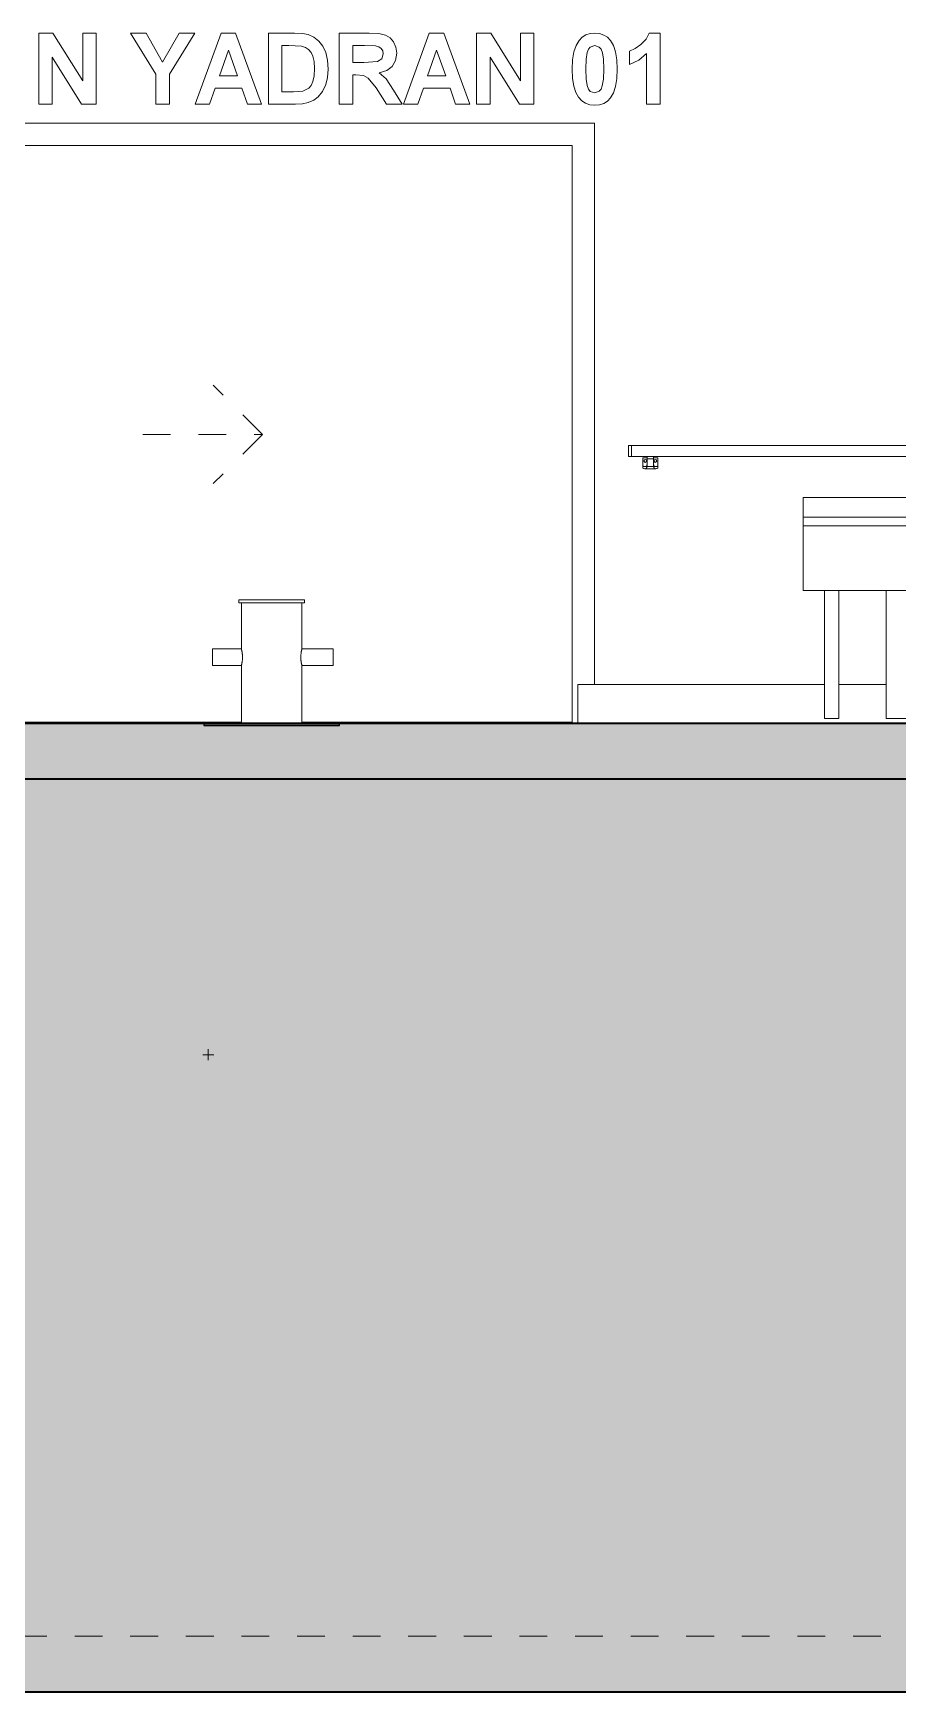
# Model space of a CAD drawing. Header units: metres. Extents: x -3 to 137, y -7 to 15.
# Drawn here: x 77.56 to 80.67, y -3.49 to 2.48 of the extents above; entities that cross this region are included whole.
import ezdxf

# ---------------------------------------------------------------- set-up
doc = ezdxf.new("R2010")
doc.units = ezdxf.units.M
doc.linetypes.add('Centre', pattern=[0.03175, 0.00635, -0.00475, 0.0159, -0.00475])
doc.linetypes.add('Trazo', pattern=[0.00635, 0.003175, -0.003175])
for name, color, linetype, lineweight in [('A-DOOR', 7, 'Continuous', 9), ('A-DOOR-FRAM', 7, 'Continuous', 9), ('A-FLOR', 7, 'Continuous', 9), ('A-FLOR-HRAL', 7, 'Continuous', 9), ('A-FLOR-LEVL', 7, 'Continuous', 9), ('A-FLOR-PATT', 7, 'Continuous', 35), ('A-GENM', 7, 'Continuous', 9), ('A-WALL', 7, 'Continuous', 9), ('A-WALL-PATT', 7, 'Continuous', 9), ('I-WALL', 7, 'Continuous', 9), ('P-PIPE-CNTR', 7, 'Continuous', 9), ('P-SANR-FIXT', 7, 'Continuous', 9)]:
    doc.layers.add(name, color=color, linetype=linetype, lineweight=lineweight)

# ---------------------------------------------------------------- blocks, each defined once
blk = doc.blocks.new('Basic Wall _ Tabique exterior_Estructura Lamina Metalica - ___-2469500-Elevation 5 - a')
at = {"layer": 'A-WALL'}
for p, q in [((3.3288, 0), (3.3288, 0.14)), ((4.2157, 0.14), (3.3288, 0.14)), ((4.4385, 0.14), (4.2676, 0.14))]:
    blk.add_line(p, q, dxfattribs=at)
blk = doc.blocks.new('Puerta corredera simple con guía deslizante - 1200 x 2700mm-2595036-Elevation 5 - a')
at = {"layer": 'A-DOOR', "linetype": 'Trazo'}
for p, q in [((2.1938, 1.04), (2.017, 1.2168)), ((1.7638, 1.04), (2.1938, 1.04)), ((2.1938, 1.04), (2.017, 0.8632))]:
    blk.add_line(p, q, dxfattribs=at)
at = {"layer": 'A-DOOR'}
for p, q in [((1.0356, 0.005), (1, 0.005)), ((2.1184, 0.005), (1.1557, 0.005)), ((3.3088, 0.005), (2.3363, 0.005))]:
    blk.add_line(p, q, dxfattribs=at)
at = {"layer": 'A-DOOR-FRAM'}
for p, q in [((3.3888, 2.16), (0.5688, 2.16)), ((0.5688, 2.16), (0.5688, 0.14)), ((3.3888, 0.14), (3.3888, 2.16)), ((0.6488, 0.05), (0.6488, 2.08)), ((0.6488, 2.08), (3.3088, 2.08)), ((3.3088, 0), (3.3088, 2.08))]:
    blk.add_line(p, q, dxfattribs=at)
blk = doc.blocks.new('Bolardo - Bolardo-V141-Elevation 5 - a')
at = {"layer": 'A-GENM', "color": 8, "true_color": 0x808080}
for p, q in [((2.1093, 0.4442), (2.1093, 0.4342)), ((2.1093, 0.4442), (2.2273, 0.4442)), ((2.2273, 0.4342), (2.1093, 0.4342)), ((2.1183, 0.4342), (2.1183, 0.2682)), ((2.2273, 0.4442), (2.3453, 0.4442)), ((2.3453, 0.4342), (2.2273, 0.4342)), ((2.3363, 0.2682), (2.3363, 0.4342)), ((2.3453, 0.4342), (2.3453, 0.4442)), ((2.1183, 0.2683), (2.0142, 0.2683)), ((2.0142, 0.2383), (2.0142, 0.2683)), ((2.4484, 0.2683), (2.3363, 0.2683)), ((2.4484, 0.2683), (2.4484, 0.2383)), ((2.0142, 0.2083), (2.0142, 0.2383)), ((2.0142, 0.2083), (2.1183, 0.2083)), ((2.1183, 0.2083), (2.1183, 0)), ((2.3363, 0.2083), (2.4484, 0.2083)), ((2.3363, 0), (2.3363, 0.2083)), ((2.4484, 0.2383), (2.4484, 0.2083))]:
    blk.add_line(p, q, dxfattribs=at)
at = {"layer": 'A-GENM', "lineweight": 25}
for p, q in [((2.4718, -0.0028), (1.9828, -0.0028)), ((1.9828, -0.0028), (1.9828, -0.0078)), ((1.9828, -0.0078), (2.4718, -0.0078)), ((2.4718, -0.0078), (2.4718, -0.0028))]:
    blk.add_line(p, q, dxfattribs=at)
at = {"layer": 'A-GENM', "color": 8, "true_color": 0x808080}
for points, knots in [([(2.1225, 0.2383), (2.1225, 0.24), (2.1224, 0.2435), (2.1221, 0.2478), (2.1218, 0.251), (2.1215, 0.2533), (2.1211, 0.2555), (2.1208, 0.2576), (2.1204, 0.2595), (2.12, 0.2613), (2.1197, 0.2628), (2.1193, 0.2642), (2.1191, 0.2655), (2.1187, 0.2668), (2.1184, 0.2679), (2.1183, 0.2683), (2.1183, 0.2683)], [0, 0, 0, 0, 0.0555556, 0.1111111, 0.1388889, 0.1666667, 0.1944444, 0.2222222, 0.25, 0.2777778, 0.3055556, 0.3333333, 0.3611111, 0.3888889, 0.4444444, 0.5, 0.5, 0.5, 0.5]), ([(2.3321, 0.2383), (2.3321, 0.2401), (2.3322, 0.2436), (2.3326, 0.2486), (2.3331, 0.2525), (2.3335, 0.2555), (2.3339, 0.2576), (2.3342, 0.2595), (2.3346, 0.2613), (2.335, 0.2629), (2.3353, 0.2643), (2.3356, 0.2654), (2.3358, 0.2665), (2.336, 0.2673), (2.3362, 0.2679), (2.3363, 0.2682), (2.3363, 0.2682), (2.3363, 0.2682)], [0, 0, 0, 0, 0.0555556, 0.1111111, 0.1666667, 0.1944444, 0.2222222, 0.25, 0.2777778, 0.3055556, 0.3333333, 0.3611111, 0.3888889, 0.4166667, 0.4444444, 0.4791667, 0.4999478, 0.4999478, 0.4999478, 0.4999478]), ([(2.3363, 0.2682), (2.3363, 0.2682), (2.3363, 0.2682), (2.3363, 0.268), (2.3362, 0.2678), (2.3362, 0.2678)], [0.49994877, 0.49994877, 0.49994877, 0.49994877, 0.51388889, 0.54861111, 0.55555556, 0.55555556, 0.55555556, 0.55555556]), ([(2.1225, 0.2383), (2.1225, 0.2364), (2.1224, 0.2329), (2.1221, 0.2279), (2.1216, 0.224), (2.1211, 0.221), (2.1208, 0.2189), (2.1204, 0.217), (2.12, 0.2153), (2.1197, 0.2137), (2.1194, 0.2123), (2.1191, 0.2111), (2.1188, 0.2101), (2.1186, 0.2092), (2.1184, 0.2086), (2.1183, 0.2083), (2.1183, 0.2083), (2.1183, 0.2083)], [0, 0, 0, 0, 0.0555556, 0.1111111, 0.1666667, 0.1944444, 0.2222222, 0.25, 0.2777778, 0.3055556, 0.3333333, 0.3611111, 0.3888889, 0.4166667, 0.4444444, 0.4791667, 0.4999478, 0.4999478, 0.4999478, 0.4999478]), ([(2.1183, 0.2083), (2.1183, 0.2083), (2.1183, 0.2083), (2.1184, 0.2085), (2.1184, 0.2087), (2.1184, 0.2087)], [0.49994877, 0.49994877, 0.49994877, 0.49994877, 0.51388889, 0.54861111, 0.55555556, 0.55555556, 0.55555556, 0.55555556]), ([(2.3321, 0.2383), (2.3321, 0.2365), (2.3322, 0.233), (2.3325, 0.2288), (2.3329, 0.2255), (2.3332, 0.2232), (2.3335, 0.221), (2.3339, 0.2189), (2.3342, 0.217), (2.3346, 0.2153), (2.335, 0.2137), (2.3353, 0.2123), (2.3356, 0.211), (2.3359, 0.2097), (2.3362, 0.2086), (2.3363, 0.2083), (2.3363, 0.2083)], [0, 0, 0, 0, 0.0555556, 0.1111111, 0.1388889, 0.1666667, 0.1944444, 0.2222222, 0.25, 0.2777778, 0.3055556, 0.3333333, 0.3611111, 0.3888889, 0.4444444, 0.5, 0.5, 0.5, 0.5])]:
    blk.add_open_spline(points, degree=3, knots=knots, dxfattribs=at)
for points in [[(2.1183, 0.2683), (2.1183, 0.2683), (2.1184, 0.2681), (2.1184, 0.2678)], [(2.3363, 0.2083), (2.3363, 0.2083), (2.3363, 0.2084), (2.3362, 0.2087)]]:
    blk.add_open_spline(points, degree=3, dxfattribs=at)
blk = doc.blocks.new('Handrail Type - Escort_Flat_Endcap-V147-Elevation 5 - a')
at = {"layer": 'A-FLOR-HRAL'}
for p, q in [((3.5213, 1), (3.5113, 1)), ((3.5113, 1), (3.5113, 0.98)), ((3.5113, 0.98), (3.5113, 0.96)), ((3.5113, 0.96), (3.5213, 0.96)), ((3.5213, 0.98), (3.5213, 1)), ((3.5213, 0.96), (3.5213, 0.98))]:
    blk.add_line(p, q, dxfattribs=at)
blk = doc.blocks.new('Handrail Type - Handrail_Internal_-2694641-Elevation 5 - a')
at = {"layer": 'A-FLOR-HRAL'}
for p, q in [((10.4601, 1), (3.5213, 1)), ((3.5213, 1), (3.5213, 0.98)), ((3.5213, 0.98), (3.5213, 0.96)), ((3.5213, 0.96), (10.4601, 0.96))]:
    blk.add_line(p, q, dxfattribs=at)
blk = doc.blocks.new('Gerflor-Aluminium_Brackets-Escort_Wall_Mounted-55mm - Escort_Wall_Mounted_Bracket_55mm-V146-Elevation 5 - a')
at = {"layer": 'A-FLOR-HRAL'}
for p, q in [((-0.5621, 0.956), (-0.5786, 0.956)), ((-0.5786, 0.956), (-0.5786, 0.9515)), ((-0.5624, 0.9527), (-0.5625, 0.96)), ((-0.5622, 0.96), (-0.5621, 0.96)), ((-0.5621, 0.96), (-0.5401, 0.96)), ((-0.5621, 0.96), (-0.5621, 0.9527)), ((-0.5401, 0.96), (-0.54, 0.96)), ((-0.5401, 0.9527), (-0.5401, 0.96)), ((-0.5236, 0.956), (-0.5401, 0.956)), ((-0.5397, 0.96), (-0.5398, 0.9527)), ((-0.5236, 0.9515), (-0.5236, 0.956)), ((-0.5786, 0.9313), (-0.5786, 0.9515)), ((-0.5786, 0.9191), (-0.5786, 0.9313)), ((-0.5752, 0.9251), (-0.5656, 0.9251)), ((-0.5702, 0.9166), (-0.532, 0.9166)), ((-0.5629, 0.9241), (-0.5393, 0.9241)), ((-0.5624, 0.9451), (-0.5624, 0.9527)), ((-0.5621, 0.9527), (-0.5401, 0.9527)), ((-0.5621, 0.9527), (-0.5621, 0.9446)), ((-0.5401, 0.9446), (-0.5401, 0.9527)), ((-0.5398, 0.9527), (-0.5398, 0.9451)), ((-0.5366, 0.9251), (-0.527, 0.9251)), ((-0.5236, 0.9515), (-0.5236, 0.9313)), ((-0.5236, 0.9313), (-0.5236, 0.9191))]:
    blk.add_line(p, q, dxfattribs=at)
for centre in [(-0.5691, 0.9445), (-0.5331, 0.9445)]:
    blk.add_circle(centre, 0.005, dxfattribs=at)
for points, knots in [([(-0.5786, 0.9313), (-0.5786, 0.9308), (-0.5785, 0.9298), (-0.5783, 0.9287), (-0.578, 0.9279), (-0.5778, 0.9273), (-0.5775, 0.9268), (-0.5772, 0.9263), (-0.5769, 0.9259), (-0.5766, 0.9257), (-0.5765, 0.9256), (-0.576, 0.9253), (-0.5756, 0.9251), (-0.5752, 0.9251)], [0, 0, 0, 0, 0.142857, 0.285714, 0.357143, 0.428571, 0.5, 0.571429, 0.678571, 0.705357, 0.732143, 0.785714, 1, 1, 1, 1]), ([(-0.5656, 0.9251), (-0.5649, 0.9251), (-0.5637, 0.9264), (-0.5628, 0.9317), (-0.5625, 0.9384), (-0.5624, 0.9429), (-0.5624, 0.9451)], [0, 0, 0, 0, 0.285714, 0.571429, 0.785714, 1, 1, 1, 1]), ([(-0.5398, 0.9451), (-0.5398, 0.9421), (-0.5397, 0.9376), (-0.5394, 0.9325), (-0.5389, 0.9282), (-0.5379, 0.9256), (-0.5369, 0.9251), (-0.5366, 0.9251)], [0, 0, 0, 0, 0.285714, 0.428571, 0.571429, 0.857143, 1, 1, 1, 1]), ([(-0.527, 0.9251), (-0.5268, 0.9251), (-0.5263, 0.9252), (-0.5257, 0.9256), (-0.5253, 0.926), (-0.525, 0.9264), (-0.5247, 0.9268), (-0.5244, 0.9273), (-0.5242, 0.9279), (-0.5239, 0.9287), (-0.5237, 0.9298), (-0.5236, 0.9308), (-0.5236, 0.9313)], [0, 0, 0, 0, 0.142857, 0.285714, 0.357143, 0.428571, 0.5, 0.571429, 0.642857, 0.714286, 0.857143, 1, 1, 1, 1])]:
    blk.add_open_spline(points, degree=3, knots=knots, dxfattribs=at)
for points in [[(-0.5629, 0.9241), (-0.5633, 0.922), (-0.5646, 0.9188), (-0.5679, 0.9165), (-0.5726, 0.9166), (-0.5765, 0.9181), (-0.5786, 0.9191)], [(-0.5621, 0.9446), (-0.5621, 0.9426), (-0.5621, 0.9385), (-0.5622, 0.9329), (-0.5624, 0.9279), (-0.5627, 0.9252), (-0.5629, 0.9241)], [(-0.5393, 0.9241), (-0.5395, 0.9252), (-0.5398, 0.9279), (-0.54, 0.9329), (-0.5401, 0.9385), (-0.5401, 0.9426), (-0.5401, 0.9446)], [(-0.5236, 0.9191), (-0.5257, 0.9181), (-0.5296, 0.9166), (-0.5343, 0.9165), (-0.5376, 0.9188), (-0.5389, 0.922), (-0.5393, 0.9241)]]:
    blk.add_open_spline(points, degree=3, dxfattribs=at)
blk = doc.blocks.new('M_RVR_Caja Carga Petroleo - M_RVR_Caja Carga Petroleo-2707220-Elevation 5 - a')
at = {"layer": 'P-SANR-FIXT', "color": 8, "lineweight": 18, "true_color": 0x808080}
for p, q in [((4.1396, 0.7426), (4.1396, 0.8136)), ((4.1396, 0.8136), (4.8877, 0.8136)), ((4.8877, 0.8136), (4.8877, 0.7426)), ((4.8877, 0.8088), (4.8892, 0.8088)), ((4.8892, 0.7388), (4.8892, 0.8088)), ((4.4043, 0.7426), (4.1396, 0.7426)), ((4.1396, 0.7108), (4.1396, 0.7426)), ((4.1396, 0.7426), (4.4043, 0.7426)), ((4.4144, 0.7426), (4.4043, 0.7426)), ((4.4043, 0.7426), (4.4144, 0.7426)), ((4.6087, 0.7426), (4.4144, 0.7426)), ((4.4144, 0.7426), (4.6087, 0.7426)), ((4.6187, 0.7426), (4.6087, 0.7426)), ((4.6087, 0.7426), (4.6187, 0.7426)), ((4.8877, 0.7426), (4.6187, 0.7426)), ((4.6187, 0.7426), (4.8877, 0.7426)), ((4.8877, 0.7426), (4.8877, 0.7108)), ((4.8892, 0.7388), (4.8877, 0.7388)), ((4.8892, 0.4838), (4.8892, 0.7388)), ((4.1396, 0.4838), (4.1396, 0.7108)), ((4.8877, 0.7108), (4.1396, 0.7108)), ((4.1396, 0.4838), (4.1396, 0.4788)), ((4.1396, 0.4788), (4.8892, 0.4788)), ((4.2157, 0.4788), (4.2157, 0.018)), ((4.2678, 0.018), (4.2678, 0.4788)), ((4.4385, 0.4788), (4.4385, 0.018)), ((4.5213, 0.018), (4.5213, 0.4788)), ((4.9162, 0.5184), (4.8892, 0.5184)), ((4.8892, 0.4884), (4.9162, 0.4884)), ((4.8892, 0.4838), (4.8892, 0.4788)), ((4.9139, 0.5184), (4.9109, 0.5184)), ((4.9109, 0.4884), (4.9139, 0.4884)), ((4.9162, 0.5157), (4.9139, 0.5157)), ((4.9139, 0.491), (4.9162, 0.491)), ((4.9312, 0.5207), (4.9162, 0.5207)), ((4.9162, 0.486), (4.9162, 0.5207)), ((4.9162, 0.486), (4.9312, 0.486)), ((4.9193, 0.5271), (4.9193, 0.5182)), ((4.9293, 0.5271), (4.9193, 0.5271)), ((4.92, 0.5271), (4.9193, 0.5271)), ((4.9204, 0.5287), (4.9204, 0.524)), ((4.9283, 0.5287), (4.9204, 0.5287)), ((4.9204, 0.5287), (4.9218, 0.5287)), ((4.9283, 0.5287), (4.9204, 0.5287)), ((4.9204, 0.5271), (4.9204, 0.5287)), ((4.9204, 0.524), (4.9204, 0.5287)), ((4.9204, 0.524), (4.9283, 0.524)), ((4.9269, 0.5287), (4.9283, 0.5287)), ((4.9283, 0.524), (4.9283, 0.5287)), ((4.9283, 0.5287), (4.9283, 0.5271)), ((4.9283, 0.524), (4.9283, 0.5287)), ((4.9293, 0.5271), (4.9287, 0.5271)), ((4.9293, 0.5182), (4.9293, 0.5271)), ((4.9312, 0.486), (4.9312, 0.5207)), ((4.9343, 0.5157), (4.9312, 0.5157)), ((4.9312, 0.491), (4.9343, 0.491)), ((4.9368, 0.5184), (4.9343, 0.5184)), ((4.9343, 0.5167), (4.9343, 0.5184)), ((4.9343, 0.4884), (4.9343, 0.5184)), ((4.9343, 0.5149), (4.9343, 0.5157)), ((4.9343, 0.491), (4.9343, 0.4919)), ((4.9343, 0.4884), (4.9343, 0.49)), ((4.9343, 0.4884), (4.9368, 0.4884)), ((4.9368, 0.514), (4.9368, 0.5184)), ((4.9368, 0.4884), (4.9368, 0.5184)), ((4.9368, 0.4884), (4.9368, 0.4928)), ((4.2157, 0.018), (4.2678, 0.018)), ((4.4385, 0.018), (4.5213, 0.018))]:
    blk.add_line(p, q, dxfattribs=at)

msp = doc.modelspace()

# ---------------------------------------------------------------- hatches: boundary and pattern name
at = {"layer": 'A-FLOR-PATT', "lineweight": 9, "true_color": 0x9a9a9a}
msp.add_hatch(color=253, dxfattribs=at).paths.add_polyline_path([(94.2131, -0.2), (94.2131, 0), (70.1694, 0), (70.1694, -0.2), (94.133, -0.2)])
at = {"layer": 'A-WALL-PATT', "true_color": 0x9a9a9a}
msp.add_hatch(color=253, dxfattribs=at).paths.add_polyline_path([(70.3894, -3.4853), (93.9931, -3.4853), (93.9931, 0), (70.3894, 0), (70.3894, -2.9799)])

# ---------------------------------------------------------------- linework, layer by layer
at = {"layer": 'A-FLOR', "lineweight": 35}
for p, q in [((94.2131, 0), (77.3187, 0)), ((70.3894, -0.2), (93.9931, -0.2))]:
    msp.add_line(p, q, dxfattribs=at)
at = {"layer": 'A-FLOR-LEVL', "color": 253, "linetype": 'Centre', "true_color": 0xaaaaaa}
for p, q in [((64.6698, 0), (99.8139, 0)), ((99.8139, -3.2853), (64.6698, -3.2853))]:
    msp.add_line(p, q, dxfattribs=at)
at = {"layer": 'A-GENM', "color": 8, "true_color": 0x808080}
for p, q in [((77.6356, 2.4841), (77.5847, 2.4841)), ((77.5847, 2.4841), (77.5847, 2.2291)), ((77.7426, 2.3124), (77.6356, 2.4841)), ((77.7911, 2.4841), (77.7426, 2.4841)), ((77.7426, 2.4841), (77.7426, 2.3124)), ((77.7911, 2.2291), (77.7911, 2.4841)), ((77.9709, 2.4841), (77.9146, 2.4841)), ((77.9146, 2.4841), (78.0057, 2.3364)), ((78.0299, 2.3794), (77.9709, 2.4841)), ((78.089, 2.4841), (78.0299, 2.3794)), ((78.0543, 2.336), (78.1454, 2.4841)), ((78.1454, 2.4841), (78.089, 2.4841)), ((78.2404, 2.4841), (78.1474, 2.2291)), ((78.2923, 2.4841), (78.2404, 2.4841)), ((78.3863, 2.2291), (78.2923, 2.4841)), ((78.4106, 2.4841), (78.4106, 2.2291)), ((78.505, 2.4841), (78.4106, 2.4841)), ((78.5332, 2.4829), (78.505, 2.4841)), ((78.5537, 2.4792), (78.5332, 2.4829)), ((78.5746, 2.47), (78.5537, 2.4792)), ((78.5923, 2.4557), (78.5746, 2.47)), ((78.6065, 2.437), (78.5923, 2.4557)), ((78.7729, 2.4841), (78.6656, 2.4841)), ((78.6656, 2.4841), (78.6656, 2.2291)), ((78.8079, 2.4824), (78.7729, 2.4841)), ((78.8318, 2.4772), (78.8079, 2.4824)), ((78.8483, 2.4676), (78.8318, 2.4772)), ((78.8611, 2.4527), (78.8483, 2.4676)), ((78.8694, 2.4337), (78.8611, 2.4527)), ((78.9894, 2.4841), (78.8964, 2.2291)), ((79.0413, 2.4841), (78.9894, 2.4841)), ((79.1353, 2.2291), (79.0413, 2.4841)), ((79.2105, 2.4841), (79.1596, 2.4841)), ((79.1596, 2.4841), (79.1596, 2.2291)), ((79.3175, 2.3124), (79.2105, 2.4841)), ((79.3661, 2.4841), (79.3175, 2.4841)), ((79.3175, 2.4841), (79.3175, 2.3124)), ((79.3661, 2.2291), (79.3661, 2.4841)), ((79.5282, 2.4582), (79.5175, 2.4399)), ((79.5393, 2.4695), (79.5282, 2.4582)), ((79.5524, 2.4776), (79.5393, 2.4695)), ((79.5676, 2.4825), (79.5524, 2.4776)), ((79.5847, 2.4841), (79.5676, 2.4825)), ((79.6018, 2.4825), (79.5847, 2.4841)), ((79.617, 2.4775), (79.6018, 2.4825)), ((79.6301, 2.4693), (79.617, 2.4775)), ((79.6413, 2.4578), (79.6301, 2.4693)), ((79.652, 2.4397), (79.6413, 2.4578)), ((79.7692, 2.4622), (79.7507, 2.4432)), ((79.7808, 2.4841), (79.7692, 2.4622)), ((79.8195, 2.4841), (79.7808, 2.4841)), ((79.8195, 2.2291), (79.8195, 2.4841)), ((77.6332, 2.2291), (77.6332, 2.3982)), ((77.6332, 2.3982), (77.7386, 2.2291)), ((78.2345, 2.3303), (78.2669, 2.4234)), ((78.2669, 2.4234), (78.2997, 2.3303)), ((78.4592, 2.4396), (78.4841, 2.4396)), ((78.4592, 2.2736), (78.4592, 2.4396)), ((78.4841, 2.4396), (78.5296, 2.4372)), ((78.5296, 2.4372), (78.5438, 2.4327)), ((78.5438, 2.4327), (78.5552, 2.4254)), ((78.5552, 2.4254), (78.5642, 2.415)), ((78.5642, 2.415), (78.5709, 2.4011)), ((78.5709, 2.4011), (78.5752, 2.3822)), ((78.6168, 2.4144), (78.6065, 2.437)), ((78.6231, 2.3871), (78.6168, 2.4144)), ((78.7142, 2.3789), (78.7142, 2.4396)), ((78.7142, 2.4396), (78.7565, 2.4396)), ((78.7565, 2.4396), (78.796, 2.4388)), ((78.796, 2.4388), (78.8076, 2.4354)), ((78.8181, 2.3919), (78.8029, 2.3818)), ((78.8076, 2.4354), (78.8163, 2.4294)), ((78.8163, 2.4294), (78.8217, 2.4208)), ((78.8235, 2.4098), (78.8181, 2.3919)), ((78.8217, 2.4208), (78.8235, 2.4098)), ((78.8682, 2.3859), (78.8721, 2.4123)), ((78.8721, 2.4123), (78.8694, 2.4337)), ((78.9835, 2.3303), (79.0159, 2.4234)), ((79.0159, 2.4234), (79.0487, 2.3303)), ((79.2082, 2.2291), (79.2082, 2.3982)), ((79.2082, 2.3982), (79.3136, 2.2291)), ((79.5052, 2.3883), (79.5037, 2.355)), ((79.5098, 2.4166), (79.5052, 2.3883)), ((79.5175, 2.4399), (79.5098, 2.4166)), ((79.5523, 2.3545), (79.5536, 2.3909)), ((79.5536, 2.3909), (79.5575, 2.415)), ((79.5575, 2.415), (79.5622, 2.4268)), ((79.5622, 2.4268), (79.5685, 2.4342)), ((79.5685, 2.4342), (79.5847, 2.4396)), ((79.5847, 2.4396), (79.6008, 2.4342)), ((79.6008, 2.4342), (79.6072, 2.4262)), ((79.6072, 2.4262), (79.6125, 2.4129)), ((79.6125, 2.4129), (79.6159, 2.3904)), ((79.6159, 2.3904), (79.6171, 2.3545)), ((79.6596, 2.4164), (79.652, 2.4397)), ((79.6641, 2.388), (79.6596, 2.4164)), ((79.6657, 2.3545), (79.6641, 2.388)), ((79.7297, 2.4284), (79.7102, 2.4193)), ((79.7102, 2.4193), (79.7102, 2.3708)), ((79.7507, 2.4432), (79.7297, 2.4284)), ((79.7429, 2.3875), (79.7709, 2.4114)), ((79.7709, 2.4114), (79.7709, 2.2291)), ((78.0057, 2.3364), (78.0057, 2.2291)), ((78.0543, 2.2291), (78.0543, 2.336)), ((78.2997, 2.3303), (78.2345, 2.3303)), ((78.5752, 2.3305), (78.5709, 2.3106)), ((78.5752, 2.3822), (78.5766, 2.3565)), ((78.5766, 2.3565), (78.5752, 2.3305)), ((78.6252, 2.3541), (78.6231, 2.3871)), ((78.6232, 2.3248), (78.6252, 2.3541)), ((78.7543, 2.3789), (78.7142, 2.3789)), ((78.7142, 2.2291), (78.7142, 2.3343)), ((78.7142, 2.3343), (78.7254, 2.3343)), ((78.7254, 2.3343), (78.7531, 2.3317)), ((78.7531, 2.3317), (78.7697, 2.3219)), ((78.8029, 2.3818), (78.7543, 2.3789)), ((78.8086, 2.341), (78.8364, 2.3493)), ((78.8341, 2.3197), (78.8086, 2.341)), ((78.8364, 2.3493), (78.8562, 2.3646)), ((78.8562, 2.3646), (78.8682, 2.3859)), ((79.0487, 2.3303), (78.9835, 2.3303)), ((79.5037, 2.355), (79.5051, 2.3213)), ((79.5535, 2.3186), (79.5523, 2.3545)), ((79.6171, 2.3545), (79.6158, 2.3181)), ((79.6641, 2.321), (79.6657, 2.3545)), ((79.7102, 2.3708), (79.7429, 2.3875)), ((78.1992, 2.2291), (78.219, 2.2857)), ((78.219, 2.2857), (78.3153, 2.2857)), ((78.3153, 2.2857), (78.3352, 2.2291)), ((78.5005, 2.2736), (78.4592, 2.2736)), ((78.5341, 2.276), (78.5005, 2.2736)), ((78.5564, 2.2864), (78.5341, 2.276)), ((78.5645, 2.2961), (78.5564, 2.2864)), ((78.5709, 2.3106), (78.5645, 2.2961)), ((78.5899, 2.2548), (78.6056, 2.2747)), ((78.6056, 2.2747), (78.6173, 2.2998)), ((78.6173, 2.2998), (78.6232, 2.3248)), ((78.7697, 2.3219), (78.7987, 2.2873)), ((78.7987, 2.2873), (78.8356, 2.2291)), ((78.8612, 2.2785), (78.8341, 2.3197)), ((78.8924, 2.2291), (78.8612, 2.2785)), ((78.9482, 2.2291), (78.968, 2.2857)), ((78.968, 2.2857), (79.0643, 2.2857)), ((79.0643, 2.2857), (79.0842, 2.2291)), ((79.5051, 2.3213), (79.5093, 2.2931)), ((79.5093, 2.2931), (79.5163, 2.2705)), ((79.5163, 2.2705), (79.526, 2.2535)), ((79.5569, 2.296), (79.5535, 2.3186)), ((79.5621, 2.2828), (79.5569, 2.296)), ((79.5686, 2.2748), (79.5621, 2.2828)), ((79.5847, 2.2695), (79.5686, 2.2748)), ((79.6009, 2.2749), (79.5847, 2.2695)), ((79.6072, 2.2824), (79.6009, 2.2749)), ((79.6119, 2.2941), (79.6072, 2.2824)), ((79.6158, 2.3181), (79.6119, 2.2941)), ((79.6412, 2.2509), (79.6519, 2.2692)), ((79.6519, 2.2692), (79.6595, 2.2926)), ((79.6595, 2.2926), (79.6641, 2.321)), ((77.5847, 2.2291), (77.6332, 2.2291)), ((77.7386, 2.2291), (77.7911, 2.2291)), ((78.0057, 2.2291), (78.0543, 2.2291)), ((78.1474, 2.2291), (78.1992, 2.2291)), ((78.3352, 2.2291), (78.3863, 2.2291)), ((78.4106, 2.2291), (78.5078, 2.2291)), ((78.5078, 2.2291), (78.5336, 2.2304)), ((78.5336, 2.2304), (78.5536, 2.2344)), ((78.5536, 2.2344), (78.5741, 2.2432)), ((78.5741, 2.2432), (78.5899, 2.2548)), ((78.6656, 2.2291), (78.7142, 2.2291)), ((78.8356, 2.2291), (78.8924, 2.2291)), ((78.8964, 2.2291), (78.9482, 2.2291)), ((79.0842, 2.2291), (79.1353, 2.2291)), ((79.1596, 2.2291), (79.2082, 2.2291)), ((79.3136, 2.2291), (79.3661, 2.2291)), ((79.526, 2.2535), (79.538, 2.241)), ((79.538, 2.241), (79.5518, 2.2321)), ((79.5518, 2.2321), (79.5674, 2.2268)), ((79.5674, 2.2268), (79.5847, 2.225)), ((79.5847, 2.225), (79.6018, 2.2266)), ((79.6018, 2.2266), (79.6169, 2.2315)), ((79.6169, 2.2315), (79.6301, 2.2396)), ((79.6301, 2.2396), (79.6412, 2.2509)), ((79.7709, 2.2291), (79.8195, 2.2291))]:
    msp.add_line(p, q, dxfattribs=at)
at = {"layer": 'I-WALL', "lineweight": 35}
msp.add_line((70.1594, -3.4853), (94.2231, -3.4853), dxfattribs=at)
at = {"layer": 'P-PIPE-CNTR'}
for p, q in [((78.1743, -1.1922), (78.2143, -1.1922)), ((78.1943, -1.2122), (78.1943, -1.1722))]:
    msp.add_line(p, q, dxfattribs=at)

# ---------------------------------------------------------------- block references
at = {"layer": 'A-DOOR', "linetype": 'Trazo'}
msp.add_blockref('Puerta corredera simple con guía deslizante - 1200 x 2700mm-2595036-Elevation 5 - a', (76.195, 0), dxfattribs=at)
at = {"layer": 'A-FLOR-HRAL'}
for name, p in [('Handrail Type - Escort_Flat_Endcap-V147-Elevation 5 - a', (76.195, 0)), ('Handrail Type - Handrail_Internal_-2694641-Elevation 5 - a', (76.195, 0)), ('Gerflor-Aluminium_Brackets-Escort_Wall_Mounted-55mm - Escort_Wall_Mounted_Bracket_55mm-V146-Elevation 5 - a', (80.3357, 0))]:
    msp.add_blockref(name, p, dxfattribs=at)
at = {"layer": 'A-GENM', "color": 8, "true_color": 0x808080}
msp.add_blockref('Bolardo - Bolardo-V141-Elevation 5 - a', (76.195, 0), dxfattribs=at)
at = {"layer": 'A-WALL'}
msp.add_blockref('Basic Wall _ Tabique exterior_Estructura Lamina Metalica - ___-2469500-Elevation 5 - a', (76.195, 0), dxfattribs=at)
at = {"layer": 'P-SANR-FIXT', "color": 8, "lineweight": 18, "true_color": 0x808080}
msp.add_blockref('M_RVR_Caja Carga Petroleo - M_RVR_Caja Carga Petroleo-2707220-Elevation 5 - a', (76.195, 0), dxfattribs=at)

doc.saveas('drawing.dxf')
